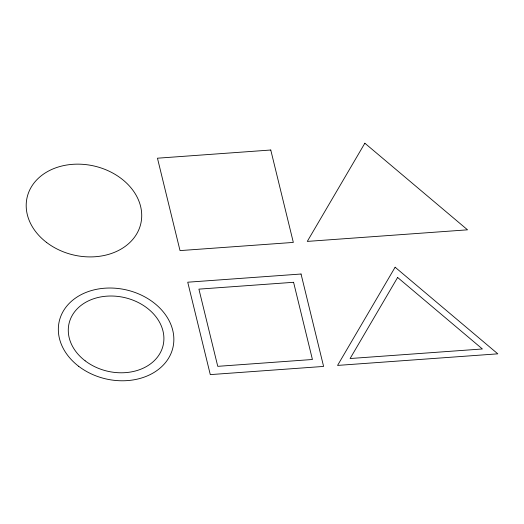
<?xml version="1.0" encoding="UTF-8"?>
<svg xmlns="http://www.w3.org/2000/svg" width="524" height="524" viewBox="0 0 524 524"><rect width="100%" height="100%" fill="white"/><g stroke="black" fill="none" stroke-linecap="round" stroke-linejoin="round"><path stroke-width="0.79" d="M364.855 143.216L307.287 241.407L467.532 229.826L364.855 143.216M395.122 267.22L337.561 365.418L497.8 353.838L395.122 267.22M397.624 277.471L350.104 358.527L482.381 348.971L397.624 277.471M270.77 150.015L157.462 158.202L180.02 250.603L293.329 242.416L270.77 150.015M301.045 274.019L187.736 282.207L210.288 374.614L323.596 366.427L301.045 274.019M293.578 282.292L198.91 289.137L217.755 366.335L312.422 359.497L293.578 282.292M46.57 242.442A58.341 45.66 13 0 0 140.786 223.728A58.341 45.66 13 0 0 64.524 165.42A58.341 45.66 13 0 0 46.57 242.442M78.698 366.309A58.341 45.66 13 0 0 172.92 347.602A58.341 45.66 13 0 0 96.658 289.294A58.341 45.66 13 0 0 78.698 366.309M85.143 360.813A48.287 37.787 13 0 0 163.128 345.329A48.287 37.787 13 0 0 100.005 297.069A48.287 37.787 13 0 0 85.143 360.813"/></g></svg>
